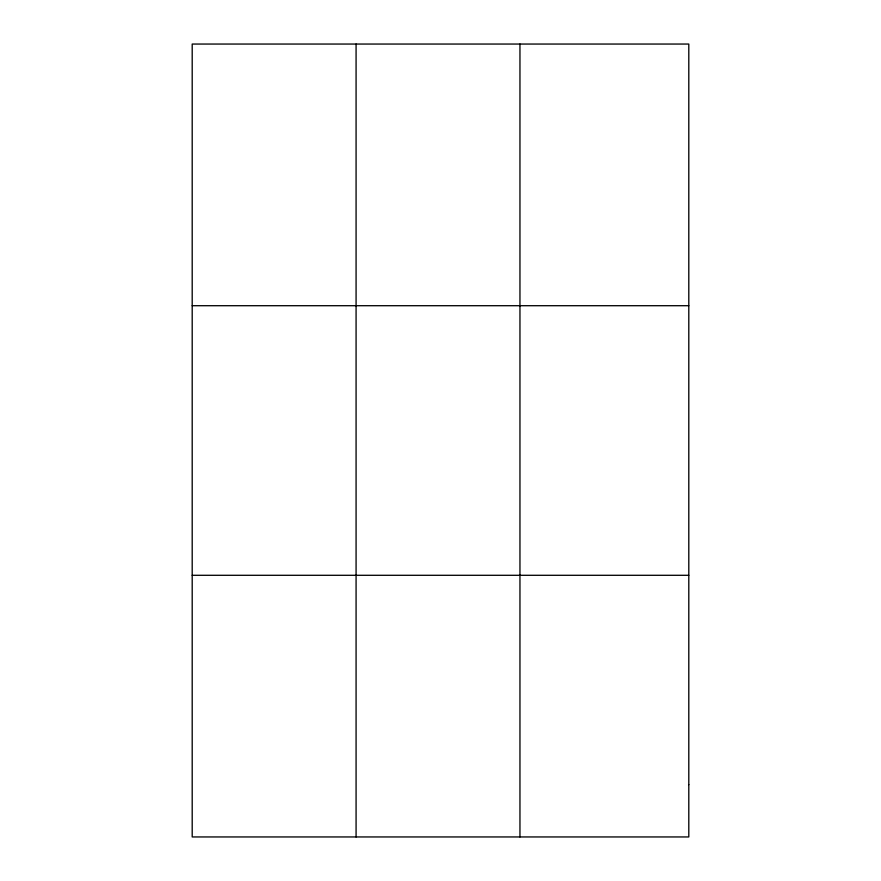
<?xml version="1.0" encoding="UTF-8"?>
<svg xmlns="http://www.w3.org/2000/svg" width="881" height="881" viewBox="0 0 881 881"><rect width="100%" height="100%" fill="white"/><g stroke="black" fill="none" stroke-linecap="round" stroke-linejoin="round"><path stroke-width="1.32" d="M356.078 836.95L356.078 44.05M519.955 836.95L519.955 44.05M192.201 305.707L688.799 305.707M192.201 575.293L688.799 575.293M688.799 784.619L688.799 836.95L192.201 836.95L192.201 44.05L688.799 44.05L688.799 784.619"/></g></svg>
